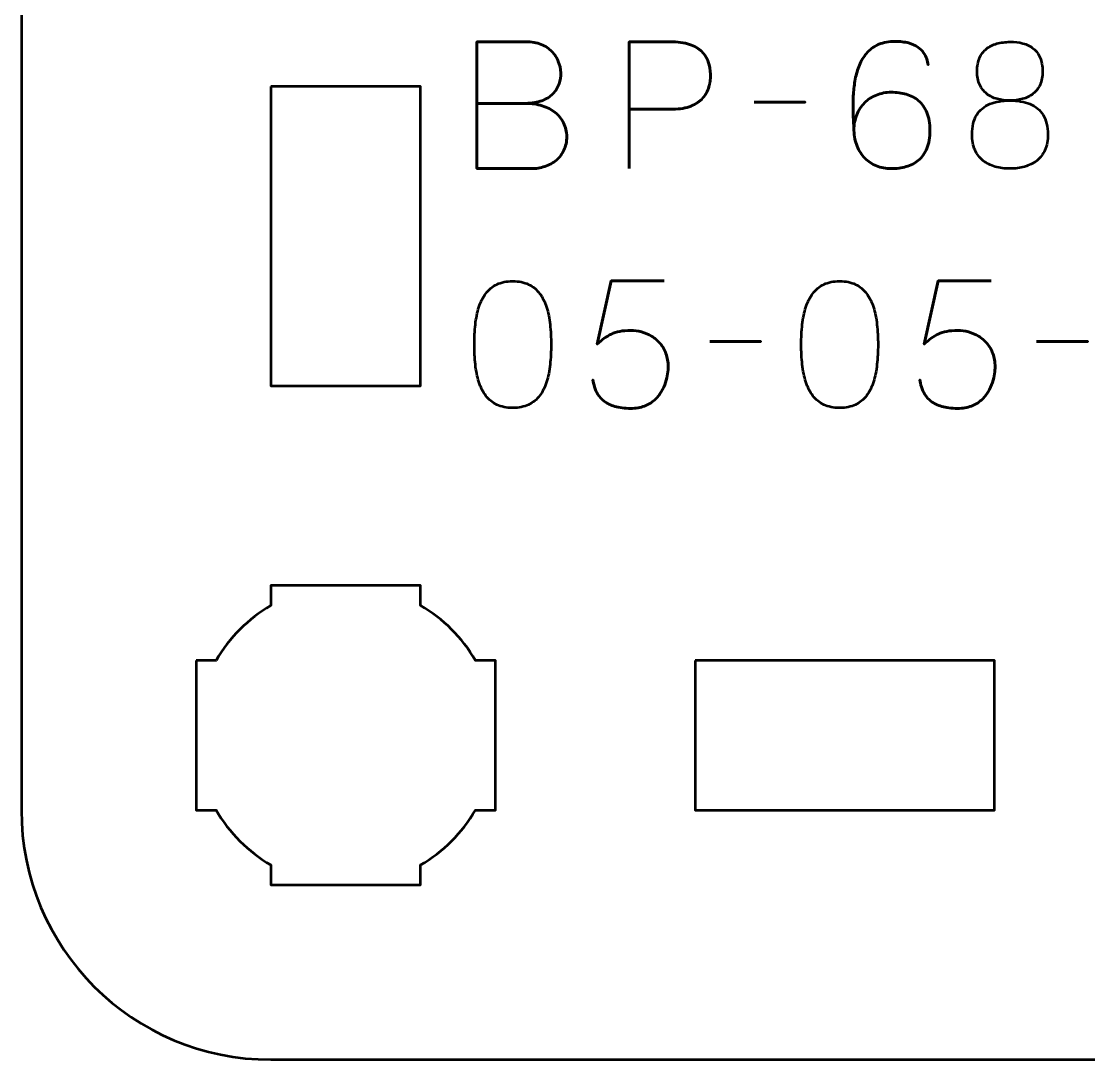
# Model space of a CAD drawing. Header units: centimetres. Extents: x -30.2 to 9.2, y -19.5 to -10.2.
# Drawn here: x -20.15 to -18.011, y -19.5 to -17.42 of the extents above; entities that cross this region are included whole.
import ezdxf

# ---------------------------------------------------------------- set-up
doc = ezdxf.new("R2010")
doc.units = ezdxf.units.CM
doc.header["$MEASUREMENT"] = 0
doc.layers.add('Layer 1', color=7, linetype='Continuous')

msp = doc.modelspace()

# ---------------------------------------------------------------- linework, layer by layer
at = {"layer": 'Layer 1', "lineweight": 53}
msp.add_ellipse((-15.50001, -14.85001), major_axis=(0, 3.25), ratio=1, dxfattribs=at)
for points, knots in [([(-19.64995, -10.19995), (-19.64995, -10.19995), (-11.35005, -10.19995), (-11.35005, -10.19995), (-11.35005, -10.19995), (-11.07305, -10.19995), (-10.84995, -10.42305), (-10.84995, -10.70005), (-10.84995, -10.70005), (-10.84995, -10.70005), (-10.84995, -18.99995), (-10.84995, -18.99995), (-10.84995, -18.99995), (-10.84995, -19.27695), (-11.07305, -19.50005), (-11.35005, -19.50005), (-11.35005, -19.50005), (-11.35005, -19.50005), (-19.64995, -19.50005), (-19.64995, -19.50005), (-19.64995, -19.50005), (-19.92695, -19.50005), (-20.15005, -19.27695), (-20.15005, -18.99995), (-20.15005, -18.99995), (-20.15005, -18.99995), (-20.15005, -10.70005), (-20.15005, -10.70005), (-20.15005, -10.70005), (-20.15005, -10.42305), (-19.92695, -10.19995), (-19.64995, -10.19995)], [0, 0, 0, 0, 0.125, 0.125, 0.125, 0.125, 0.25, 0.25, 0.25, 0.25, 0.375, 0.375, 0.375, 0.375, 0.5, 0.5, 0.5, 0.5, 0.625, 0.625, 0.625, 0.625, 0.75, 0.75, 0.75, 0.75, 0.875, 0.875, 0.875, 0.875, 1, 1, 1, 1]), ([(-19.64995, -17.55), (-19.64995, -17.55), (-19.34995, -17.55), (-19.34995, -17.55), (-19.34995, -17.55), (-19.34995, -17.55), (-19.34995, -18.15), (-19.34995, -18.15), (-19.34995, -18.15), (-19.34995, -18.15), (-19.64995, -18.15), (-19.64995, -18.15), (-19.64995, -18.15), (-19.64995, -18.15), (-19.64995, -17.55), (-19.64995, -17.55)], [0, 0, 0, 0, 0.25, 0.25, 0.25, 0.25, 0.5, 0.5, 0.5, 0.5, 0.75, 0.75, 0.75, 0.75, 1, 1, 1, 1]), ([(-19.80001, -18.69997), (-19.80001, -18.69997), (-19.75981, -18.69997), (-19.75981, -18.69997), (-19.75981, -18.69997), (-19.73348, -18.65445), (-19.69552, -18.61652), (-19.65001, -18.59019), (-19.65001, -18.59019), (-19.65001, -18.59019), (-19.65001, -18.54997), (-19.65001, -18.54997), (-19.65001, -18.54997), (-19.65001, -18.54997), (-19.35001, -18.54997), (-19.35001, -18.54997), (-19.35001, -18.54997), (-19.35001, -18.54997), (-19.35001, -18.59016), (-19.35001, -18.59016), (-19.35001, -18.59016), (-19.30448, -18.61649), (-19.26649, -18.65444), (-19.24013, -18.69997), (-19.24013, -18.69997), (-19.24013, -18.69997), (-19.20001, -18.69997), (-19.20001, -18.69997), (-19.20001, -18.69997), (-19.20001, -18.69997), (-19.20001, -18.84539), (-19.20001, -18.84539), (-19.20001, -18.84539), (-19.20001, -18.84539), (-19.19995, -18.85004), (-19.19995, -18.85004), (-19.19995, -18.85004), (-19.19995, -18.85004), (-19.20001, -18.85468), (-19.20001, -18.85468), (-19.20001, -18.85468), (-19.20001, -18.85468), (-19.20001, -18.99997), (-19.20001, -18.99997), (-19.20001, -18.99997), (-19.20001, -18.99997), (-19.24008, -18.99997), (-19.24008, -18.99997), (-19.24008, -18.99997), (-19.26643, -19.04554), (-19.30443, -19.08355), (-19.35001, -19.10991), (-19.35001, -19.10991), (-19.35001, -19.10991), (-19.35001, -19.14997), (-19.35001, -19.14997), (-19.35001, -19.14997), (-19.35001, -19.14997), (-19.49329, -19.14997), (-19.49329, -19.14997), (-19.49329, -19.14997), (-19.49329, -19.14997), (-19.49996, -19.15005), (-19.49996, -19.15005), (-19.49996, -19.15005), (-19.49996, -19.15005), (-19.50664, -19.14997), (-19.50664, -19.14997), (-19.50664, -19.14997), (-19.50664, -19.14997), (-19.65001, -19.14997), (-19.65001, -19.14997), (-19.65001, -19.14997), (-19.65001, -19.14997), (-19.65001, -19.10987), (-19.65001, -19.10987), (-19.65001, -19.10987), (-19.69555, -19.08351), (-19.73353, -19.04552), (-19.75986, -18.99997), (-19.75986, -18.99997), (-19.75986, -18.99997), (-19.80001, -18.99997), (-19.80001, -18.99997), (-19.80001, -18.99997), (-19.80001, -18.99997), (-19.80001, -18.69997), (-19.80001, -18.69997)], [0, 0, 0, 0, 0.0454545, 0.0454545, 0.0454545, 0.0454545, 0.0909091, 0.0909091, 0.0909091, 0.0909091, 0.1363636, 0.1363636, 0.1363636, 0.1363636, 0.1818182, 0.1818182, 0.1818182, 0.1818182, 0.2272727, 0.2272727, 0.2272727, 0.2272727, 0.2727273, 0.2727273, 0.2727273, 0.2727273, 0.3181818, 0.3181818, 0.3181818, 0.3181818, 0.3636364, 0.3636364, 0.3636364, 0.3636364, 0.4090909, 0.4090909, 0.4090909, 0.4090909, 0.4545455, 0.4545455, 0.4545455, 0.4545455, 0.5, 0.5, 0.5, 0.5, 0.5454545, 0.5454545, 0.5454545, 0.5454545, 0.5909091, 0.5909091, 0.5909091, 0.5909091, 0.6363636, 0.6363636, 0.6363636, 0.6363636, 0.6818182, 0.6818182, 0.6818182, 0.6818182, 0.7272727, 0.7272727, 0.7272727, 0.7272727, 0.7727273, 0.7727273, 0.7727273, 0.7727273, 0.8181818, 0.8181818, 0.8181818, 0.8181818, 0.8636364, 0.8636364, 0.8636364, 0.8636364, 0.9090909, 0.9090909, 0.9090909, 0.9090909, 0.9545455, 0.9545455, 0.9545455, 0.9545455, 1, 1, 1, 1]), ([(-18.8, -18.69995), (-18.8, -18.69995), (-18.2, -18.69995), (-18.2, -18.69995), (-18.2, -18.69995), (-18.2, -18.69995), (-18.2, -18.99995), (-18.2, -18.99995), (-18.2, -18.99995), (-18.2, -18.99995), (-18.8, -18.99995), (-18.8, -18.99995), (-18.8, -18.99995), (-18.8, -18.99995), (-18.8, -18.69995), (-18.8, -18.69995)], [0, 0, 0, 0, 0.25, 0.25, 0.25, 0.25, 0.5, 0.5, 0.5, 0.5, 0.75, 0.75, 0.75, 0.75, 1, 1, 1, 1])]:
    msp.add_open_spline(points, degree=3, knots=knots, dxfattribs=at)
at = {"layer": 'Layer 1', "color": 5, "lineweight": 53}
for points, knots in [([(-19.23732, -17.58389), (-19.23732, -17.58389), (-19.1396, -17.58389), (-19.1396, -17.58389), (-19.1396, -17.58389), (-19.1269, -17.58383), (-19.11608, -17.58207), (-19.10697, -17.5786), (-19.10697, -17.5786), (-19.09791, -17.57519), (-19.09056, -17.57054), (-19.08486, -17.56472), (-19.08486, -17.56472), (-19.07916, -17.5589), (-19.07504, -17.55231), (-19.07245, -17.54502), (-19.07245, -17.54502), (-19.06993, -17.53779), (-19.06875, -17.53027), (-19.06904, -17.5225), (-19.06904, -17.5225), (-19.0694, -17.51474), (-19.07104, -17.50722), (-19.07398, -17.49987), (-19.07398, -17.49987), (-19.07686, -17.49252), (-19.08121, -17.48587), (-19.08692, -17.47994), (-19.08692, -17.47994), (-19.09262, -17.474), (-19.09974, -17.46929), (-19.10838, -17.46582), (-19.10838, -17.46582), (-19.11702, -17.4623), (-19.12719, -17.46047), (-19.13889, -17.46042), (-19.13889, -17.46042), (-19.13889, -17.46042), (-19.23732, -17.46042), (-19.23732, -17.46042), (-19.23732, -17.46042), (-19.23732, -17.46042), (-19.23732, -17.71477), (-19.23732, -17.71477), (-19.23732, -17.71477), (-19.23732, -17.71477), (-19.12902, -17.71477), (-19.12902, -17.71477), (-19.12902, -17.71477), (-19.1189, -17.71477), (-19.1095, -17.7133), (-19.10079, -17.71042), (-19.10079, -17.71042), (-19.09209, -17.70748), (-19.08451, -17.7033), (-19.07792, -17.69772), (-19.07792, -17.69772), (-19.0714, -17.69219), (-19.06628, -17.68549), (-19.06263, -17.67755), (-19.06263, -17.67755), (-19.05899, -17.66961), (-19.05711, -17.66062), (-19.05705, -17.65056), (-19.05705, -17.65056), (-19.05728, -17.64045), (-19.0594, -17.63134), (-19.06346, -17.62316), (-19.06346, -17.62316), (-19.06751, -17.61499), (-19.07316, -17.608), (-19.08045, -17.60212), (-19.08045, -17.60212), (-19.08774, -17.59629), (-19.09644, -17.59177), (-19.10644, -17.58865), (-19.10644, -17.58865), (-19.11643, -17.58553), (-19.12749, -17.58395), (-19.1396, -17.58389), (-19.1396, -17.58389), (-19.12749, -17.58395), (-19.11643, -17.58553), (-19.10644, -17.58865), (-19.10644, -17.58865), (-19.09644, -17.59177), (-19.08774, -17.59629), (-19.08045, -17.60212), (-19.08045, -17.60212), (-19.07316, -17.608), (-19.06751, -17.61499), (-19.06346, -17.62316), (-19.06346, -17.62316), (-19.0594, -17.63134), (-19.05728, -17.64045), (-19.05705, -17.65056), (-19.05705, -17.65056), (-19.05711, -17.66062), (-19.05899, -17.66961), (-19.06263, -17.67755), (-19.06263, -17.67755), (-19.06628, -17.68549), (-19.0714, -17.69219), (-19.07792, -17.69772), (-19.07792, -17.69772), (-19.08451, -17.7033), (-19.09209, -17.70748), (-19.10079, -17.71042), (-19.10079, -17.71042), (-19.1095, -17.7133), (-19.1189, -17.71477), (-19.12902, -17.71477), (-19.12902, -17.71477), (-19.12902, -17.71477), (-19.23732, -17.71477), (-19.23732, -17.71477), (-19.23732, -17.71477), (-19.23732, -17.71477), (-19.23732, -17.46042), (-19.23732, -17.46042), (-19.23732, -17.46042), (-19.23732, -17.46042), (-19.13889, -17.46042), (-19.13889, -17.46042), (-19.13889, -17.46042), (-19.12719, -17.46047), (-19.11702, -17.4623), (-19.10838, -17.46582), (-19.10838, -17.46582), (-19.09974, -17.46929), (-19.09262, -17.474), (-19.08692, -17.47994), (-19.08692, -17.47994), (-19.08121, -17.48587), (-19.07686, -17.49252), (-19.07398, -17.49987), (-19.07398, -17.49987), (-19.07104, -17.50722), (-19.0694, -17.51474), (-19.06904, -17.5225), (-19.06904, -17.5225), (-19.06875, -17.53027), (-19.06993, -17.53779), (-19.07245, -17.54502), (-19.07245, -17.54502), (-19.07504, -17.55231), (-19.07916, -17.5589), (-19.08486, -17.56472), (-19.08486, -17.56472), (-19.09056, -17.57054), (-19.09791, -17.57519), (-19.10697, -17.5786), (-19.10697, -17.5786), (-19.11608, -17.58207), (-19.1269, -17.58383), (-19.1396, -17.58389), (-19.1396, -17.58389), (-19.1396, -17.58389), (-19.23732, -17.58389), (-19.23732, -17.58389)], [0, 0, 0, 0, 0.025, 0.025, 0.025, 0.025, 0.05, 0.05, 0.05, 0.05, 0.075, 0.075, 0.075, 0.075, 0.1, 0.1, 0.1, 0.1, 0.125, 0.125, 0.125, 0.125, 0.15, 0.15, 0.15, 0.15, 0.175, 0.175, 0.175, 0.175, 0.2, 0.2, 0.2, 0.2, 0.225, 0.225, 0.225, 0.225, 0.25, 0.25, 0.25, 0.25, 0.275, 0.275, 0.275, 0.275, 0.3, 0.3, 0.3, 0.3, 0.325, 0.325, 0.325, 0.325, 0.35, 0.35, 0.35, 0.35, 0.375, 0.375, 0.375, 0.375, 0.4, 0.4, 0.4, 0.4, 0.425, 0.425, 0.425, 0.425, 0.45, 0.45, 0.45, 0.45, 0.475, 0.475, 0.475, 0.475, 0.5, 0.5, 0.5, 0.5, 0.525, 0.525, 0.525, 0.525, 0.55, 0.55, 0.55, 0.55, 0.575, 0.575, 0.575, 0.575, 0.6, 0.6, 0.6, 0.6, 0.625, 0.625, 0.625, 0.625, 0.65, 0.65, 0.65, 0.65, 0.675, 0.675, 0.675, 0.675, 0.7, 0.7, 0.7, 0.7, 0.725, 0.725, 0.725, 0.725, 0.75, 0.75, 0.75, 0.75, 0.775, 0.775, 0.775, 0.775, 0.8, 0.8, 0.8, 0.8, 0.825, 0.825, 0.825, 0.825, 0.85, 0.85, 0.85, 0.85, 0.875, 0.875, 0.875, 0.875, 0.9, 0.9, 0.9, 0.9, 0.925, 0.925, 0.925, 0.925, 0.95, 0.95, 0.95, 0.95, 0.975, 0.975, 0.975, 0.975, 1, 1, 1, 1]), ([(-18.93217, -17.71477), (-18.93217, -17.71477), (-18.93217, -17.46042), (-18.93217, -17.46042), (-18.93217, -17.46042), (-18.93217, -17.46042), (-18.85103, -17.46042), (-18.85103, -17.46042), (-18.85103, -17.46042), (-18.8348, -17.46047), (-18.82146, -17.4623), (-18.81093, -17.46582), (-18.81093, -17.46582), (-18.80046, -17.46929), (-18.79223, -17.47412), (-18.78629, -17.48023), (-18.78629, -17.48023), (-18.78036, -17.48629), (-18.77612, -17.49322), (-18.77354, -17.50104), (-18.77354, -17.50104), (-18.77101, -17.50886), (-18.76954, -17.51704), (-18.76919, -17.52568), (-18.76919, -17.52568), (-18.76877, -17.53432), (-18.76977, -17.54279), (-18.77212, -17.55102), (-18.77212, -17.55102), (-18.77454, -17.55925), (-18.77859, -17.56672), (-18.78441, -17.57342), (-18.78441, -17.57342), (-18.79018, -17.58013), (-18.798, -17.58548), (-18.80781, -17.58942), (-18.80781, -17.58942), (-18.81763, -17.59341), (-18.8298, -17.59541), (-18.84433, -17.59553), (-18.84433, -17.59553), (-18.84433, -17.59553), (-18.93217, -17.59553), (-18.93217, -17.59553), (-18.93217, -17.59553), (-18.93217, -17.59553), (-18.84433, -17.59553), (-18.84433, -17.59553), (-18.84433, -17.59553), (-18.8301, -17.59541), (-18.81805, -17.59341), (-18.80828, -17.58942), (-18.80828, -17.58942), (-18.79847, -17.58548), (-18.79065, -17.58013), (-18.78477, -17.57342), (-18.78477, -17.57342), (-18.77895, -17.56672), (-18.77477, -17.55925), (-18.7723, -17.55102), (-18.7723, -17.55102), (-18.76983, -17.54279), (-18.76877, -17.53432), (-18.76919, -17.52568), (-18.76919, -17.52568), (-18.76954, -17.51704), (-18.77101, -17.50886), (-18.77365, -17.50104), (-18.77365, -17.50104), (-18.77624, -17.49322), (-18.78059, -17.48629), (-18.78653, -17.48023), (-18.78653, -17.48023), (-18.79253, -17.47412), (-18.80076, -17.46929), (-18.81122, -17.46582), (-18.81122, -17.46582), (-18.82175, -17.4623), (-18.83498, -17.46047), (-18.85103, -17.46042), (-18.85103, -17.46042), (-18.85103, -17.46042), (-18.93217, -17.46042), (-18.93217, -17.46042), (-18.93217, -17.46042), (-18.93217, -17.46042), (-18.93217, -17.71477), (-18.93217, -17.71477)], [0, 0, 0, 0, 0.0454545, 0.0454545, 0.0454545, 0.0454545, 0.0909091, 0.0909091, 0.0909091, 0.0909091, 0.1363636, 0.1363636, 0.1363636, 0.1363636, 0.1818182, 0.1818182, 0.1818182, 0.1818182, 0.2272727, 0.2272727, 0.2272727, 0.2272727, 0.2727273, 0.2727273, 0.2727273, 0.2727273, 0.3181818, 0.3181818, 0.3181818, 0.3181818, 0.3636364, 0.3636364, 0.3636364, 0.3636364, 0.4090909, 0.4090909, 0.4090909, 0.4090909, 0.4545455, 0.4545455, 0.4545455, 0.4545455, 0.5, 0.5, 0.5, 0.5, 0.5454545, 0.5454545, 0.5454545, 0.5454545, 0.5909091, 0.5909091, 0.5909091, 0.5909091, 0.6363636, 0.6363636, 0.6363636, 0.6363636, 0.6818182, 0.6818182, 0.6818182, 0.6818182, 0.7272727, 0.7272727, 0.7272727, 0.7272727, 0.7727273, 0.7727273, 0.7727273, 0.7727273, 0.8181818, 0.8181818, 0.8181818, 0.8181818, 0.8636364, 0.8636364, 0.8636364, 0.8636364, 0.9090909, 0.9090909, 0.9090909, 0.9090909, 0.9545455, 0.9545455, 0.9545455, 0.9545455, 1, 1, 1, 1]), ([(-18.48167, -17.63822), (-18.48161, -17.62669), (-18.47973, -17.61629), (-18.47597, -17.60688), (-18.47597, -17.60688), (-18.47226, -17.59753), (-18.46703, -17.58947), (-18.46027, -17.58271), (-18.46027, -17.58271), (-18.45356, -17.57601), (-18.44563, -17.57084), (-18.43657, -17.56719), (-18.43657, -17.56719), (-18.42752, -17.56354), (-18.41758, -17.56172), (-18.40688, -17.56166), (-18.40688, -17.56166), (-18.39612, -17.5616), (-18.38607, -17.56296), (-18.37672, -17.56566), (-18.37672, -17.56566), (-18.36737, -17.56831), (-18.3592, -17.57266), (-18.35208, -17.57866), (-18.35208, -17.57866), (-18.34497, -17.58459), (-18.33938, -17.59247), (-18.33538, -17.60229), (-18.33538, -17.60229), (-18.33138, -17.61211), (-18.32933, -17.62405), (-18.32927, -17.63822), (-18.32927, -17.63822), (-18.32933, -17.65239), (-18.33138, -17.66432), (-18.33538, -17.67414), (-18.33538, -17.67414), (-18.33938, -17.68396), (-18.34497, -17.69184), (-18.35208, -17.69778), (-18.35208, -17.69778), (-18.3592, -17.70378), (-18.36737, -17.70813), (-18.37672, -17.71077), (-18.37672, -17.71077), (-18.38607, -17.71348), (-18.39612, -17.71483), (-18.40688, -17.71477), (-18.40688, -17.71477), (-18.41758, -17.71471), (-18.4274, -17.71289), (-18.4364, -17.70924), (-18.4364, -17.70924), (-18.44533, -17.7056), (-18.45309, -17.70042), (-18.45974, -17.69366), (-18.45974, -17.69366), (-18.46638, -17.68696), (-18.47161, -17.6789), (-18.47538, -17.6695), (-18.47538, -17.6695), (-18.4792, -17.66015), (-18.48126, -17.64974), (-18.48167, -17.63822), (-18.48167, -17.63822), (-18.4819, -17.6324), (-18.4822, -17.62546), (-18.48261, -17.6174), (-18.48261, -17.6174), (-18.48302, -17.60929), (-18.48326, -17.60047), (-18.48332, -17.591), (-18.48332, -17.591), (-18.48337, -17.58148), (-18.48308, -17.57166), (-18.48232, -17.5616), (-18.48232, -17.5616), (-18.48161, -17.55149), (-18.4802, -17.54156), (-18.47814, -17.53174), (-18.47814, -17.53174), (-18.47608, -17.52198), (-18.47314, -17.51274), (-18.46926, -17.5041), (-18.46926, -17.5041), (-18.46538, -17.49546), (-18.46038, -17.48781), (-18.45421, -17.48117), (-18.45421, -17.48117), (-18.44798, -17.47453), (-18.44039, -17.46929), (-18.4314, -17.46547), (-18.4314, -17.46547), (-18.4224, -17.46171), (-18.41176, -17.45977), (-18.39947, -17.45971), (-18.39947, -17.45971), (-18.38877, -17.45977), (-18.37972, -17.46083), (-18.37219, -17.46289), (-18.37219, -17.46289), (-18.36466, -17.46494), (-18.35849, -17.46771), (-18.35355, -17.47112), (-18.35355, -17.47112), (-18.34867, -17.47459), (-18.34479, -17.47835), (-18.34197, -17.48252), (-18.34197, -17.48252), (-18.33915, -17.48664), (-18.33703, -17.49081), (-18.33574, -17.49499), (-18.33574, -17.49499), (-18.33438, -17.49916), (-18.3335, -17.50304), (-18.33315, -17.50663), (-18.33315, -17.50663), (-18.3335, -17.50304), (-18.33438, -17.49916), (-18.33574, -17.49499), (-18.33574, -17.49499), (-18.33703, -17.49081), (-18.33915, -17.48664), (-18.34197, -17.48252), (-18.34197, -17.48252), (-18.34479, -17.47835), (-18.34867, -17.47459), (-18.35355, -17.47112), (-18.35355, -17.47112), (-18.35849, -17.46771), (-18.36466, -17.46494), (-18.37219, -17.46289), (-18.37219, -17.46289), (-18.37972, -17.46083), (-18.38877, -17.45977), (-18.39947, -17.45971), (-18.39947, -17.45971), (-18.41176, -17.45977), (-18.4224, -17.46171), (-18.4314, -17.46547), (-18.4314, -17.46547), (-18.44039, -17.46929), (-18.44798, -17.47453), (-18.45421, -17.48117), (-18.45421, -17.48117), (-18.46038, -17.48781), (-18.46538, -17.49546), (-18.46926, -17.5041), (-18.46926, -17.5041), (-18.47314, -17.51274), (-18.47608, -17.52198), (-18.47814, -17.53174), (-18.47814, -17.53174), (-18.4802, -17.54156), (-18.48161, -17.55149), (-18.48232, -17.5616), (-18.48232, -17.5616), (-18.48308, -17.57166), (-18.48337, -17.58148), (-18.48332, -17.591), (-18.48332, -17.591), (-18.48326, -17.60047), (-18.48302, -17.60929), (-18.48261, -17.6174), (-18.48261, -17.6174), (-18.4822, -17.62546), (-18.4819, -17.6324), (-18.48167, -17.63822), (-18.48167, -17.63822), (-18.48126, -17.64974), (-18.4792, -17.66015), (-18.47538, -17.6695), (-18.47538, -17.6695), (-18.47161, -17.6789), (-18.46638, -17.68696), (-18.45974, -17.69366), (-18.45974, -17.69366), (-18.45309, -17.70042), (-18.44533, -17.7056), (-18.4364, -17.70924), (-18.4364, -17.70924), (-18.4274, -17.71289), (-18.41758, -17.71471), (-18.40688, -17.71477), (-18.40688, -17.71477), (-18.39612, -17.71483), (-18.38607, -17.71348), (-18.37672, -17.71077), (-18.37672, -17.71077), (-18.36737, -17.70813), (-18.3592, -17.70378), (-18.35208, -17.69778), (-18.35208, -17.69778), (-18.34497, -17.69184), (-18.33938, -17.68396), (-18.33538, -17.67414), (-18.33538, -17.67414), (-18.33138, -17.66432), (-18.32933, -17.65239), (-18.32927, -17.63822), (-18.32927, -17.63822), (-18.32933, -17.62405), (-18.33138, -17.61211), (-18.33538, -17.60229), (-18.33538, -17.60229), (-18.33938, -17.59247), (-18.34497, -17.58459), (-18.35208, -17.57866), (-18.35208, -17.57866), (-18.3592, -17.57266), (-18.36737, -17.56831), (-18.37672, -17.56566), (-18.37672, -17.56566), (-18.38607, -17.56296), (-18.39612, -17.5616), (-18.40688, -17.56166), (-18.40688, -17.56166), (-18.41758, -17.56172), (-18.42752, -17.56354), (-18.43657, -17.56719), (-18.43657, -17.56719), (-18.44563, -17.57084), (-18.45356, -17.57601), (-18.46027, -17.58271), (-18.46027, -17.58271), (-18.46703, -17.58947), (-18.47226, -17.59753), (-18.47597, -17.60688), (-18.47597, -17.60688), (-18.47973, -17.61629), (-18.48161, -17.62669), (-18.48167, -17.63822)], [0, 0, 0, 0, 0.0172414, 0.0172414, 0.0172414, 0.0172414, 0.0344828, 0.0344828, 0.0344828, 0.0344828, 0.0517241, 0.0517241, 0.0517241, 0.0517241, 0.0689655, 0.0689655, 0.0689655, 0.0689655, 0.0862069, 0.0862069, 0.0862069, 0.0862069, 0.1034483, 0.1034483, 0.1034483, 0.1034483, 0.1206897, 0.1206897, 0.1206897, 0.1206897, 0.137931, 0.137931, 0.137931, 0.137931, 0.1551724, 0.1551724, 0.1551724, 0.1551724, 0.1724138, 0.1724138, 0.1724138, 0.1724138, 0.1896552, 0.1896552, 0.1896552, 0.1896552, 0.2068966, 0.2068966, 0.2068966, 0.2068966, 0.2241379, 0.2241379, 0.2241379, 0.2241379, 0.2413793, 0.2413793, 0.2413793, 0.2413793, 0.2586207, 0.2586207, 0.2586207, 0.2586207, 0.2758621, 0.2758621, 0.2758621, 0.2758621, 0.2931034, 0.2931034, 0.2931034, 0.2931034, 0.3103448, 0.3103448, 0.3103448, 0.3103448, 0.3275862, 0.3275862, 0.3275862, 0.3275862, 0.3448276, 0.3448276, 0.3448276, 0.3448276, 0.362069, 0.362069, 0.362069, 0.362069, 0.3793103, 0.3793103, 0.3793103, 0.3793103, 0.3965517, 0.3965517, 0.3965517, 0.3965517, 0.4137931, 0.4137931, 0.4137931, 0.4137931, 0.4310345, 0.4310345, 0.4310345, 0.4310345, 0.4482759, 0.4482759, 0.4482759, 0.4482759, 0.4655172, 0.4655172, 0.4655172, 0.4655172, 0.4827586, 0.4827586, 0.4827586, 0.4827586, 0.5, 0.5, 0.5, 0.5, 0.5172414, 0.5172414, 0.5172414, 0.5172414, 0.5344828, 0.5344828, 0.5344828, 0.5344828, 0.5517241, 0.5517241, 0.5517241, 0.5517241, 0.5689655, 0.5689655, 0.5689655, 0.5689655, 0.5862069, 0.5862069, 0.5862069, 0.5862069, 0.6034483, 0.6034483, 0.6034483, 0.6034483, 0.6206897, 0.6206897, 0.6206897, 0.6206897, 0.637931, 0.637931, 0.637931, 0.637931, 0.6551724, 0.6551724, 0.6551724, 0.6551724, 0.6724138, 0.6724138, 0.6724138, 0.6724138, 0.6896552, 0.6896552, 0.6896552, 0.6896552, 0.7068966, 0.7068966, 0.7068966, 0.7068966, 0.7241379, 0.7241379, 0.7241379, 0.7241379, 0.7413793, 0.7413793, 0.7413793, 0.7413793, 0.7586207, 0.7586207, 0.7586207, 0.7586207, 0.7758621, 0.7758621, 0.7758621, 0.7758621, 0.7931034, 0.7931034, 0.7931034, 0.7931034, 0.8103448, 0.8103448, 0.8103448, 0.8103448, 0.8275862, 0.8275862, 0.8275862, 0.8275862, 0.8448276, 0.8448276, 0.8448276, 0.8448276, 0.862069, 0.862069, 0.862069, 0.862069, 0.8793103, 0.8793103, 0.8793103, 0.8793103, 0.8965517, 0.8965517, 0.8965517, 0.8965517, 0.9137931, 0.9137931, 0.9137931, 0.9137931, 0.9310345, 0.9310345, 0.9310345, 0.9310345, 0.9482759, 0.9482759, 0.9482759, 0.9482759, 0.9655172, 0.9655172, 0.9655172, 0.9655172, 0.9827586, 0.9827586, 0.9827586, 0.9827586, 1, 1, 1, 1]), ([(-18.1691, -17.57824), (-18.16005, -17.57824), (-18.15158, -17.57719), (-18.14364, -17.57507), (-18.14364, -17.57507), (-18.13576, -17.57289), (-18.12883, -17.56948), (-18.12277, -17.56484), (-18.12277, -17.56484), (-18.11677, -17.56019), (-18.11207, -17.55414), (-18.10866, -17.54667), (-18.10866, -17.54667), (-18.10525, -17.53926), (-18.10354, -17.53027), (-18.10348, -17.51968), (-18.10348, -17.51968), (-18.10354, -17.5091), (-18.10519, -17.50004), (-18.10842, -17.49252), (-18.10842, -17.49252), (-18.11166, -17.48499), (-18.11624, -17.47882), (-18.12212, -17.47406), (-18.12212, -17.47406), (-18.128, -17.46935), (-18.13494, -17.46588), (-18.14294, -17.46371), (-18.14294, -17.46371), (-18.15088, -17.46153), (-18.15964, -17.46059), (-18.1691, -17.46077), (-18.1691, -17.46077), (-18.17857, -17.46089), (-18.18733, -17.46212), (-18.19527, -17.4643), (-18.19527, -17.4643), (-18.20326, -17.46653), (-18.2102, -17.46994), (-18.21608, -17.47459), (-18.21608, -17.47459), (-18.22196, -17.47923), (-18.22655, -17.48529), (-18.22978, -17.49269), (-18.22978, -17.49269), (-18.23301, -17.50016), (-18.23466, -17.5091), (-18.23472, -17.51968), (-18.23472, -17.51968), (-18.23466, -17.53027), (-18.23296, -17.53926), (-18.22955, -17.54667), (-18.22955, -17.54667), (-18.22613, -17.55414), (-18.22143, -17.56019), (-18.21538, -17.56484), (-18.21538, -17.56484), (-18.20938, -17.56948), (-18.20244, -17.57289), (-18.19456, -17.57507), (-18.19456, -17.57507), (-18.18662, -17.57719), (-18.17816, -17.57824), (-18.1691, -17.57824)], [0, 0, 0, 0, 0.0625, 0.0625, 0.0625, 0.0625, 0.125, 0.125, 0.125, 0.125, 0.1875, 0.1875, 0.1875, 0.1875, 0.25, 0.25, 0.25, 0.25, 0.3125, 0.3125, 0.3125, 0.3125, 0.375, 0.375, 0.375, 0.375, 0.4375, 0.4375, 0.4375, 0.4375, 0.5, 0.5, 0.5, 0.5, 0.5625, 0.5625, 0.5625, 0.5625, 0.625, 0.625, 0.625, 0.625, 0.6875, 0.6875, 0.6875, 0.6875, 0.75, 0.75, 0.75, 0.75, 0.8125, 0.8125, 0.8125, 0.8125, 0.875, 0.875, 0.875, 0.875, 0.9375, 0.9375, 0.9375, 0.9375, 1, 1, 1, 1]), ([(-18.1691, -17.57824), (-18.16005, -17.57824), (-18.15158, -17.57719), (-18.14364, -17.57507), (-18.14364, -17.57507), (-18.13576, -17.57289), (-18.12883, -17.56948), (-18.12277, -17.56484), (-18.12277, -17.56484), (-18.11677, -17.56019), (-18.11207, -17.55414), (-18.10866, -17.54667), (-18.10866, -17.54667), (-18.10525, -17.53926), (-18.10354, -17.53027), (-18.10348, -17.51968), (-18.10348, -17.51968), (-18.10354, -17.5091), (-18.10519, -17.50004), (-18.10842, -17.49252), (-18.10842, -17.49252), (-18.11166, -17.48499), (-18.11624, -17.47882), (-18.12212, -17.47406), (-18.12212, -17.47406), (-18.128, -17.46935), (-18.13494, -17.46588), (-18.14294, -17.46371), (-18.14294, -17.46371), (-18.15088, -17.46153), (-18.15964, -17.46059), (-18.1691, -17.46077), (-18.1691, -17.46077), (-18.17857, -17.46089), (-18.18733, -17.46212), (-18.19527, -17.4643), (-18.19527, -17.4643), (-18.20326, -17.46653), (-18.2102, -17.46994), (-18.21608, -17.47459), (-18.21608, -17.47459), (-18.22196, -17.47923), (-18.22655, -17.48529), (-18.22978, -17.49269), (-18.22978, -17.49269), (-18.23301, -17.50016), (-18.23466, -17.5091), (-18.23472, -17.51968), (-18.23472, -17.51968), (-18.23466, -17.53027), (-18.23296, -17.53926), (-18.22955, -17.54667), (-18.22955, -17.54667), (-18.22613, -17.55414), (-18.22143, -17.56019), (-18.21538, -17.56484), (-18.21538, -17.56484), (-18.20938, -17.56948), (-18.20244, -17.57289), (-18.19456, -17.57507), (-18.19456, -17.57507), (-18.18662, -17.57719), (-18.17816, -17.57824), (-18.1691, -17.57824)], [0, 0, 0, 0, 0.0625, 0.0625, 0.0625, 0.0625, 0.125, 0.125, 0.125, 0.125, 0.1875, 0.1875, 0.1875, 0.1875, 0.25, 0.25, 0.25, 0.25, 0.3125, 0.3125, 0.3125, 0.3125, 0.375, 0.375, 0.375, 0.375, 0.4375, 0.4375, 0.4375, 0.4375, 0.5, 0.5, 0.5, 0.5, 0.5625, 0.5625, 0.5625, 0.5625, 0.625, 0.625, 0.625, 0.625, 0.6875, 0.6875, 0.6875, 0.6875, 0.75, 0.75, 0.75, 0.75, 0.8125, 0.8125, 0.8125, 0.8125, 0.875, 0.875, 0.875, 0.875, 0.9375, 0.9375, 0.9375, 0.9375, 1, 1, 1, 1]), ([(-18.1691, -17.71477), (-18.15852, -17.71477), (-18.14864, -17.71354), (-18.13947, -17.71095), (-18.13947, -17.71095), (-18.1303, -17.70836), (-18.12224, -17.7043), (-18.11524, -17.69878), (-18.11524, -17.69878), (-18.10831, -17.69331), (-18.10284, -17.68625), (-18.0989, -17.67755), (-18.0989, -17.67755), (-18.09496, -17.66891), (-18.09296, -17.6585), (-18.0929, -17.64633), (-18.0929, -17.64633), (-18.09302, -17.63016), (-18.09619, -17.61705), (-18.10249, -17.60705), (-18.10249, -17.60705), (-18.10878, -17.597), (-18.1176, -17.58971), (-18.12894, -17.58506), (-18.12894, -17.58506), (-18.14035, -17.58048), (-18.1537, -17.57819), (-18.1691, -17.57824), (-18.1691, -17.57824), (-18.18445, -17.57819), (-18.19785, -17.58048), (-18.20914, -17.58506), (-18.20914, -17.58506), (-18.22049, -17.58971), (-18.22925, -17.597), (-18.23548, -17.60705), (-18.23548, -17.60705), (-18.24172, -17.61705), (-18.24489, -17.63016), (-18.24495, -17.64633), (-18.24495, -17.64633), (-18.24489, -17.6585), (-18.24289, -17.66891), (-18.23895, -17.67755), (-18.23895, -17.67755), (-18.23501, -17.68625), (-18.2296, -17.69331), (-18.22261, -17.69878), (-18.22261, -17.69878), (-18.21567, -17.7043), (-18.20767, -17.70836), (-18.1985, -17.71095), (-18.1985, -17.71095), (-18.18939, -17.71354), (-18.17957, -17.71477), (-18.1691, -17.71477)], [0, 0, 0, 0, 0.0714286, 0.0714286, 0.0714286, 0.0714286, 0.1428571, 0.1428571, 0.1428571, 0.1428571, 0.2142857, 0.2142857, 0.2142857, 0.2142857, 0.2857143, 0.2857143, 0.2857143, 0.2857143, 0.3571429, 0.3571429, 0.3571429, 0.3571429, 0.4285714, 0.4285714, 0.4285714, 0.4285714, 0.5, 0.5, 0.5, 0.5, 0.5714286, 0.5714286, 0.5714286, 0.5714286, 0.6428571, 0.6428571, 0.6428571, 0.6428571, 0.7142857, 0.7142857, 0.7142857, 0.7142857, 0.7857143, 0.7857143, 0.7857143, 0.7857143, 0.8571429, 0.8571429, 0.8571429, 0.8571429, 0.9285714, 0.9285714, 0.9285714, 0.9285714, 1, 1, 1, 1]), ([(-18.1691, -17.71477), (-18.15852, -17.71477), (-18.14864, -17.71354), (-18.13947, -17.71095), (-18.13947, -17.71095), (-18.1303, -17.70836), (-18.12224, -17.7043), (-18.11524, -17.69878), (-18.11524, -17.69878), (-18.10831, -17.69331), (-18.10284, -17.68625), (-18.0989, -17.67755), (-18.0989, -17.67755), (-18.09496, -17.66891), (-18.09296, -17.6585), (-18.0929, -17.64633), (-18.0929, -17.64633), (-18.09302, -17.63016), (-18.09619, -17.61705), (-18.10249, -17.60705), (-18.10249, -17.60705), (-18.10878, -17.597), (-18.1176, -17.58971), (-18.12894, -17.58506), (-18.12894, -17.58506), (-18.14035, -17.58048), (-18.1537, -17.57819), (-18.1691, -17.57824), (-18.1691, -17.57824), (-18.18445, -17.57819), (-18.19785, -17.58048), (-18.20914, -17.58506), (-18.20914, -17.58506), (-18.22049, -17.58971), (-18.22925, -17.597), (-18.23548, -17.60705), (-18.23548, -17.60705), (-18.24172, -17.61705), (-18.24489, -17.63016), (-18.24495, -17.64633), (-18.24495, -17.64633), (-18.24489, -17.6585), (-18.24289, -17.66891), (-18.23895, -17.67755), (-18.23895, -17.67755), (-18.23501, -17.68625), (-18.2296, -17.69331), (-18.22261, -17.69878), (-18.22261, -17.69878), (-18.21567, -17.7043), (-18.20767, -17.70836), (-18.1985, -17.71095), (-18.1985, -17.71095), (-18.18939, -17.71354), (-18.17957, -17.71477), (-18.1691, -17.71477)], [0, 0, 0, 0, 0.0714286, 0.0714286, 0.0714286, 0.0714286, 0.1428571, 0.1428571, 0.1428571, 0.1428571, 0.2142857, 0.2142857, 0.2142857, 0.2142857, 0.2857143, 0.2857143, 0.2857143, 0.2857143, 0.3571429, 0.3571429, 0.3571429, 0.3571429, 0.4285714, 0.4285714, 0.4285714, 0.4285714, 0.5, 0.5, 0.5, 0.5, 0.5714286, 0.5714286, 0.5714286, 0.5714286, 0.6428571, 0.6428571, 0.6428571, 0.6428571, 0.7142857, 0.7142857, 0.7142857, 0.7142857, 0.7857143, 0.7857143, 0.7857143, 0.7857143, 0.8571429, 0.8571429, 0.8571429, 0.8571429, 0.9285714, 0.9285714, 0.9285714, 0.9285714, 1, 1, 1, 1]), ([(-18.6817, -17.58177), (-18.6817, -17.58177), (-18.57904, -17.58177), (-18.57904, -17.58177), (-18.57904, -17.58177), (-18.57904, -17.58177), (-18.6817, -17.58177), (-18.6817, -17.58177)], [0, 0, 0, 0, 0.5, 0.5, 0.5, 0.5, 1, 1, 1, 1]), ([(-19.16536, -18.19419), (-19.15302, -18.19413), (-19.14237, -18.19196), (-19.1335, -18.18772), (-19.1335, -18.18772), (-19.12468, -18.18349), (-19.11733, -18.17743), (-19.11145, -18.16973), (-19.11145, -18.16973), (-19.10563, -18.16197), (-19.10104, -18.1528), (-19.09763, -18.14221), (-19.09763, -18.14221), (-19.09428, -18.13163), (-19.09187, -18.12005), (-19.09052, -18.10735), (-19.09052, -18.10735), (-19.0891, -18.09465), (-19.0884, -18.0813), (-19.08846, -18.06719), (-19.08846, -18.06719), (-19.0884, -18.05314), (-19.0891, -18.03979), (-19.09052, -18.02715), (-19.09052, -18.02715), (-19.09187, -18.01451), (-19.09428, -18.00287), (-19.09763, -17.99228), (-19.09763, -17.99228), (-19.10104, -17.98176), (-19.10563, -17.97259), (-19.11145, -17.96477), (-19.11145, -17.96477), (-19.11733, -17.957), (-19.12468, -17.95095), (-19.1335, -17.94671), (-19.1335, -17.94671), (-19.14237, -17.94242), (-19.15302, -17.94025), (-19.16536, -17.94019), (-19.16536, -17.94019), (-19.17771, -17.94025), (-19.18835, -17.94242), (-19.19723, -17.94671), (-19.19723, -17.94671), (-19.20605, -17.95095), (-19.2134, -17.957), (-19.21928, -17.96477), (-19.21928, -17.96477), (-19.2251, -17.97259), (-19.22969, -17.98176), (-19.2331, -17.99228), (-19.2331, -17.99228), (-19.23645, -18.00287), (-19.23886, -18.01451), (-19.24021, -18.02715), (-19.24021, -18.02715), (-19.24162, -18.03979), (-19.24233, -18.05314), (-19.24227, -18.06719), (-19.24227, -18.06719), (-19.24233, -18.0813), (-19.24162, -18.09465), (-19.24021, -18.10735), (-19.24021, -18.10735), (-19.23886, -18.12005), (-19.23645, -18.13163), (-19.2331, -18.14221), (-19.2331, -18.14221), (-19.22969, -18.1528), (-19.2251, -18.16197), (-19.21928, -18.16973), (-19.21928, -18.16973), (-19.2134, -18.17743), (-19.20605, -18.18349), (-19.19723, -18.18772), (-19.19723, -18.18772), (-19.18835, -18.19196), (-19.17771, -18.19413), (-19.16536, -18.19419)], [0, 0, 0, 0, 0.05, 0.05, 0.05, 0.05, 0.1, 0.1, 0.1, 0.1, 0.15, 0.15, 0.15, 0.15, 0.2, 0.2, 0.2, 0.2, 0.25, 0.25, 0.25, 0.25, 0.3, 0.3, 0.3, 0.3, 0.35, 0.35, 0.35, 0.35, 0.4, 0.4, 0.4, 0.4, 0.45, 0.45, 0.45, 0.45, 0.5, 0.5, 0.5, 0.5, 0.55, 0.55, 0.55, 0.55, 0.6, 0.6, 0.6, 0.6, 0.65, 0.65, 0.65, 0.65, 0.7, 0.7, 0.7, 0.7, 0.75, 0.75, 0.75, 0.75, 0.8, 0.8, 0.8, 0.8, 0.85, 0.85, 0.85, 0.85, 0.9, 0.9, 0.9, 0.9, 0.95, 0.95, 0.95, 0.95, 1, 1, 1, 1]), ([(-19.16536, -18.19419), (-19.15302, -18.19413), (-19.14237, -18.19196), (-19.1335, -18.18772), (-19.1335, -18.18772), (-19.12468, -18.18349), (-19.11733, -18.17743), (-19.11145, -18.16973), (-19.11145, -18.16973), (-19.10563, -18.16197), (-19.10104, -18.1528), (-19.09763, -18.14221), (-19.09763, -18.14221), (-19.09428, -18.13163), (-19.09187, -18.12005), (-19.09052, -18.10735), (-19.09052, -18.10735), (-19.0891, -18.09465), (-19.0884, -18.0813), (-19.08846, -18.06719), (-19.08846, -18.06719), (-19.0884, -18.05314), (-19.0891, -18.03979), (-19.09052, -18.02715), (-19.09052, -18.02715), (-19.09187, -18.01451), (-19.09428, -18.00287), (-19.09763, -17.99228), (-19.09763, -17.99228), (-19.10104, -17.98176), (-19.10563, -17.97259), (-19.11145, -17.96477), (-19.11145, -17.96477), (-19.11733, -17.957), (-19.12468, -17.95095), (-19.1335, -17.94671), (-19.1335, -17.94671), (-19.14237, -17.94242), (-19.15302, -17.94025), (-19.16536, -17.94019), (-19.16536, -17.94019), (-19.17771, -17.94025), (-19.18835, -17.94242), (-19.19723, -17.94671), (-19.19723, -17.94671), (-19.20605, -17.95095), (-19.2134, -17.957), (-19.21928, -17.96477), (-19.21928, -17.96477), (-19.2251, -17.97259), (-19.22969, -17.98176), (-19.2331, -17.99228), (-19.2331, -17.99228), (-19.23645, -18.00287), (-19.23886, -18.01451), (-19.24021, -18.02715), (-19.24021, -18.02715), (-19.24162, -18.03979), (-19.24233, -18.05314), (-19.24227, -18.06719), (-19.24227, -18.06719), (-19.24233, -18.0813), (-19.24162, -18.09465), (-19.24021, -18.10735), (-19.24021, -18.10735), (-19.23886, -18.12005), (-19.23645, -18.13163), (-19.2331, -18.14221), (-19.2331, -18.14221), (-19.22969, -18.1528), (-19.2251, -18.16197), (-19.21928, -18.16973), (-19.21928, -18.16973), (-19.2134, -18.17743), (-19.20605, -18.18349), (-19.19723, -18.18772), (-19.19723, -18.18772), (-19.18835, -18.19196), (-19.17771, -18.19413), (-19.16536, -18.19419)], [0, 0, 0, 0, 0.05, 0.05, 0.05, 0.05, 0.1, 0.1, 0.1, 0.1, 0.15, 0.15, 0.15, 0.15, 0.2, 0.2, 0.2, 0.2, 0.25, 0.25, 0.25, 0.25, 0.3, 0.3, 0.3, 0.3, 0.35, 0.35, 0.35, 0.35, 0.4, 0.4, 0.4, 0.4, 0.45, 0.45, 0.45, 0.45, 0.5, 0.5, 0.5, 0.5, 0.55, 0.55, 0.55, 0.55, 0.6, 0.6, 0.6, 0.6, 0.65, 0.65, 0.65, 0.65, 0.7, 0.7, 0.7, 0.7, 0.75, 0.75, 0.75, 0.75, 0.8, 0.8, 0.8, 0.8, 0.85, 0.85, 0.85, 0.85, 0.9, 0.9, 0.9, 0.9, 0.95, 0.95, 0.95, 0.95, 1, 1, 1, 1]), ([(-18.86197, -17.93984), (-18.86197, -17.93984), (-18.96781, -17.93984), (-18.96781, -17.93984), (-18.96781, -17.93984), (-18.96781, -17.93984), (-18.99603, -18.06613), (-18.99603, -18.06613), (-18.99603, -18.06613), (-18.99109, -18.0619), (-18.98639, -18.05808), (-18.98186, -18.05472), (-18.98186, -18.05472), (-18.97739, -18.05137), (-18.97269, -18.04855), (-18.96769, -18.0462), (-18.96769, -18.0462), (-18.96275, -18.04385), (-18.95711, -18.04208), (-18.95076, -18.04085), (-18.95076, -18.04085), (-18.94447, -18.03961), (-18.93694, -18.03897), (-18.9283, -18.03897), (-18.9283, -18.03897), (-18.92124, -18.03897), (-18.91419, -18.03991), (-18.90713, -18.04185), (-18.90713, -18.04185), (-18.90007, -18.04373), (-18.89337, -18.04661), (-18.88702, -18.05043), (-18.88702, -18.05043), (-18.88061, -18.05431), (-18.87497, -18.05913), (-18.87003, -18.06495), (-18.87003, -18.06495), (-18.86503, -18.07078), (-18.86109, -18.0776), (-18.85827, -18.08542), (-18.85827, -18.08542), (-18.85539, -18.09324), (-18.85392, -18.10211), (-18.85386, -18.11199), (-18.85386, -18.11199), (-18.8538, -18.11564), (-18.85421, -18.12022), (-18.85504, -18.12563), (-18.85504, -18.12563), (-18.8558, -18.13104), (-18.85721, -18.13692), (-18.85921, -18.14315), (-18.85921, -18.14315), (-18.86121, -18.14939), (-18.86403, -18.15556), (-18.86762, -18.16168), (-18.86762, -18.16168), (-18.8712, -18.16779), (-18.87579, -18.17338), (-18.88132, -18.17843), (-18.88132, -18.17843), (-18.88684, -18.18349), (-18.89355, -18.18755), (-18.90137, -18.1906), (-18.90137, -18.1906), (-18.90925, -18.1936), (-18.91848, -18.19519), (-18.929, -18.19525), (-18.929, -18.19525), (-18.94158, -18.19519), (-18.95217, -18.19384), (-18.96075, -18.19131), (-18.96075, -18.19131), (-18.96934, -18.18872), (-18.97633, -18.18537), (-18.98174, -18.18114), (-18.98174, -18.18114), (-18.98721, -18.1769), (-18.99144, -18.17226), (-18.9945, -18.1672), (-18.9945, -18.1672), (-18.99756, -18.16215), (-18.99985, -18.15709), (-19.00138, -18.15203), (-19.00138, -18.15203), (-19.00291, -18.14698), (-19.00409, -18.14233), (-19.00485, -18.1381), (-19.00485, -18.1381), (-19.00409, -18.14233), (-19.00291, -18.14698), (-19.00138, -18.15203), (-19.00138, -18.15203), (-18.99985, -18.15709), (-18.99756, -18.16215), (-18.9945, -18.1672), (-18.9945, -18.1672), (-18.99144, -18.17226), (-18.98721, -18.1769), (-18.98174, -18.18114), (-18.98174, -18.18114), (-18.97633, -18.18537), (-18.96934, -18.18872), (-18.96075, -18.19131), (-18.96075, -18.19131), (-18.95217, -18.19384), (-18.94158, -18.19519), (-18.929, -18.19525), (-18.929, -18.19525), (-18.91848, -18.19519), (-18.90925, -18.1936), (-18.90137, -18.1906), (-18.90137, -18.1906), (-18.89355, -18.18755), (-18.88684, -18.18349), (-18.88132, -18.17843), (-18.88132, -18.17843), (-18.87579, -18.17338), (-18.8712, -18.16779), (-18.86762, -18.16168), (-18.86762, -18.16168), (-18.86403, -18.15556), (-18.86121, -18.14939), (-18.85921, -18.14315), (-18.85921, -18.14315), (-18.85721, -18.13692), (-18.8558, -18.13104), (-18.85504, -18.12563), (-18.85504, -18.12563), (-18.85421, -18.12022), (-18.8538, -18.11564), (-18.85386, -18.11199), (-18.85386, -18.11199), (-18.85392, -18.10211), (-18.85539, -18.09324), (-18.85827, -18.08542), (-18.85827, -18.08542), (-18.86109, -18.0776), (-18.86503, -18.07078), (-18.87003, -18.06495), (-18.87003, -18.06495), (-18.87497, -18.05913), (-18.88061, -18.05431), (-18.88702, -18.05043), (-18.88702, -18.05043), (-18.89337, -18.04661), (-18.90007, -18.04373), (-18.90713, -18.04185), (-18.90713, -18.04185), (-18.91419, -18.03991), (-18.92124, -18.03897), (-18.9283, -18.03897), (-18.9283, -18.03897), (-18.93694, -18.03897), (-18.94447, -18.03961), (-18.95076, -18.04085), (-18.95076, -18.04085), (-18.95711, -18.04208), (-18.96275, -18.04385), (-18.96769, -18.0462), (-18.96769, -18.0462), (-18.97269, -18.04855), (-18.97739, -18.05137), (-18.98186, -18.05472), (-18.98186, -18.05472), (-18.98639, -18.05808), (-18.99109, -18.0619), (-18.99603, -18.06613), (-18.99603, -18.06613), (-18.99603, -18.06613), (-18.96781, -17.93984), (-18.96781, -17.93984), (-18.96781, -17.93984), (-18.96781, -17.93984), (-18.86197, -17.93984), (-18.86197, -17.93984)], [0, 0, 0, 0, 0.0227273, 0.0227273, 0.0227273, 0.0227273, 0.0454545, 0.0454545, 0.0454545, 0.0454545, 0.0681818, 0.0681818, 0.0681818, 0.0681818, 0.0909091, 0.0909091, 0.0909091, 0.0909091, 0.1136364, 0.1136364, 0.1136364, 0.1136364, 0.1363636, 0.1363636, 0.1363636, 0.1363636, 0.1590909, 0.1590909, 0.1590909, 0.1590909, 0.1818182, 0.1818182, 0.1818182, 0.1818182, 0.2045455, 0.2045455, 0.2045455, 0.2045455, 0.2272727, 0.2272727, 0.2272727, 0.2272727, 0.25, 0.25, 0.25, 0.25, 0.2727273, 0.2727273, 0.2727273, 0.2727273, 0.2954545, 0.2954545, 0.2954545, 0.2954545, 0.3181818, 0.3181818, 0.3181818, 0.3181818, 0.3409091, 0.3409091, 0.3409091, 0.3409091, 0.3636364, 0.3636364, 0.3636364, 0.3636364, 0.3863636, 0.3863636, 0.3863636, 0.3863636, 0.4090909, 0.4090909, 0.4090909, 0.4090909, 0.4318182, 0.4318182, 0.4318182, 0.4318182, 0.4545455, 0.4545455, 0.4545455, 0.4545455, 0.4772727, 0.4772727, 0.4772727, 0.4772727, 0.5, 0.5, 0.5, 0.5, 0.5227273, 0.5227273, 0.5227273, 0.5227273, 0.5454545, 0.5454545, 0.5454545, 0.5454545, 0.5681818, 0.5681818, 0.5681818, 0.5681818, 0.5909091, 0.5909091, 0.5909091, 0.5909091, 0.6136364, 0.6136364, 0.6136364, 0.6136364, 0.6363636, 0.6363636, 0.6363636, 0.6363636, 0.6590909, 0.6590909, 0.6590909, 0.6590909, 0.6818182, 0.6818182, 0.6818182, 0.6818182, 0.7045455, 0.7045455, 0.7045455, 0.7045455, 0.7272727, 0.7272727, 0.7272727, 0.7272727, 0.75, 0.75, 0.75, 0.75, 0.7727273, 0.7727273, 0.7727273, 0.7727273, 0.7954545, 0.7954545, 0.7954545, 0.7954545, 0.8181818, 0.8181818, 0.8181818, 0.8181818, 0.8409091, 0.8409091, 0.8409091, 0.8409091, 0.8636364, 0.8636364, 0.8636364, 0.8636364, 0.8863636, 0.8863636, 0.8863636, 0.8863636, 0.9090909, 0.9090909, 0.9090909, 0.9090909, 0.9318182, 0.9318182, 0.9318182, 0.9318182, 0.9545455, 0.9545455, 0.9545455, 0.9545455, 0.9772727, 0.9772727, 0.9772727, 0.9772727, 1, 1, 1, 1]), ([(-18.51024, -18.19419), (-18.4979, -18.19413), (-18.48725, -18.19196), (-18.47838, -18.18772), (-18.47838, -18.18772), (-18.46956, -18.18349), (-18.46221, -18.17743), (-18.45633, -18.16973), (-18.45633, -18.16973), (-18.45051, -18.16197), (-18.44592, -18.1528), (-18.44251, -18.14221), (-18.44251, -18.14221), (-18.43916, -18.13163), (-18.43675, -18.12005), (-18.4354, -18.10735), (-18.4354, -18.10735), (-18.43398, -18.09465), (-18.43328, -18.0813), (-18.43334, -18.06719), (-18.43334, -18.06719), (-18.43328, -18.05314), (-18.43398, -18.03979), (-18.4354, -18.02715), (-18.4354, -18.02715), (-18.43675, -18.01451), (-18.43916, -18.00287), (-18.44251, -17.99228), (-18.44251, -17.99228), (-18.44592, -17.98176), (-18.45051, -17.97259), (-18.45633, -17.96477), (-18.45633, -17.96477), (-18.46221, -17.957), (-18.46956, -17.95095), (-18.47838, -17.94671), (-18.47838, -17.94671), (-18.48725, -17.94242), (-18.4979, -17.94025), (-18.51024, -17.94019), (-18.51024, -17.94019), (-18.52259, -17.94025), (-18.53323, -17.94242), (-18.54211, -17.94671), (-18.54211, -17.94671), (-18.55093, -17.95095), (-18.55828, -17.957), (-18.56416, -17.96477), (-18.56416, -17.96477), (-18.56998, -17.97259), (-18.57457, -17.98176), (-18.57798, -17.99228), (-18.57798, -17.99228), (-18.58133, -18.00287), (-18.58374, -18.01451), (-18.58509, -18.02715), (-18.58509, -18.02715), (-18.5865, -18.03979), (-18.58721, -18.05314), (-18.58715, -18.06719), (-18.58715, -18.06719), (-18.58721, -18.0813), (-18.5865, -18.09465), (-18.58509, -18.10735), (-18.58509, -18.10735), (-18.58374, -18.12005), (-18.58133, -18.13163), (-18.57798, -18.14221), (-18.57798, -18.14221), (-18.57457, -18.1528), (-18.56998, -18.16197), (-18.56416, -18.16973), (-18.56416, -18.16973), (-18.55828, -18.17743), (-18.55093, -18.18349), (-18.54211, -18.18772), (-18.54211, -18.18772), (-18.53323, -18.19196), (-18.52259, -18.19413), (-18.51024, -18.19419)], [0, 0, 0, 0, 0.05, 0.05, 0.05, 0.05, 0.1, 0.1, 0.1, 0.1, 0.15, 0.15, 0.15, 0.15, 0.2, 0.2, 0.2, 0.2, 0.25, 0.25, 0.25, 0.25, 0.3, 0.3, 0.3, 0.3, 0.35, 0.35, 0.35, 0.35, 0.4, 0.4, 0.4, 0.4, 0.45, 0.45, 0.45, 0.45, 0.5, 0.5, 0.5, 0.5, 0.55, 0.55, 0.55, 0.55, 0.6, 0.6, 0.6, 0.6, 0.65, 0.65, 0.65, 0.65, 0.7, 0.7, 0.7, 0.7, 0.75, 0.75, 0.75, 0.75, 0.8, 0.8, 0.8, 0.8, 0.85, 0.85, 0.85, 0.85, 0.9, 0.9, 0.9, 0.9, 0.95, 0.95, 0.95, 0.95, 1, 1, 1, 1]), ([(-18.51024, -18.19419), (-18.4979, -18.19413), (-18.48725, -18.19196), (-18.47838, -18.18772), (-18.47838, -18.18772), (-18.46956, -18.18349), (-18.46221, -18.17743), (-18.45633, -18.16973), (-18.45633, -18.16973), (-18.45051, -18.16197), (-18.44592, -18.1528), (-18.44251, -18.14221), (-18.44251, -18.14221), (-18.43916, -18.13163), (-18.43675, -18.12005), (-18.4354, -18.10735), (-18.4354, -18.10735), (-18.43398, -18.09465), (-18.43328, -18.0813), (-18.43334, -18.06719), (-18.43334, -18.06719), (-18.43328, -18.05314), (-18.43398, -18.03979), (-18.4354, -18.02715), (-18.4354, -18.02715), (-18.43675, -18.01451), (-18.43916, -18.00287), (-18.44251, -17.99228), (-18.44251, -17.99228), (-18.44592, -17.98176), (-18.45051, -17.97259), (-18.45633, -17.96477), (-18.45633, -17.96477), (-18.46221, -17.957), (-18.46956, -17.95095), (-18.47838, -17.94671), (-18.47838, -17.94671), (-18.48725, -17.94242), (-18.4979, -17.94025), (-18.51024, -17.94019), (-18.51024, -17.94019), (-18.52259, -17.94025), (-18.53323, -17.94242), (-18.54211, -17.94671), (-18.54211, -17.94671), (-18.55093, -17.95095), (-18.55828, -17.957), (-18.56416, -17.96477), (-18.56416, -17.96477), (-18.56998, -17.97259), (-18.57457, -17.98176), (-18.57798, -17.99228), (-18.57798, -17.99228), (-18.58133, -18.00287), (-18.58374, -18.01451), (-18.58509, -18.02715), (-18.58509, -18.02715), (-18.5865, -18.03979), (-18.58721, -18.05314), (-18.58715, -18.06719), (-18.58715, -18.06719), (-18.58721, -18.0813), (-18.5865, -18.09465), (-18.58509, -18.10735), (-18.58509, -18.10735), (-18.58374, -18.12005), (-18.58133, -18.13163), (-18.57798, -18.14221), (-18.57798, -18.14221), (-18.57457, -18.1528), (-18.56998, -18.16197), (-18.56416, -18.16973), (-18.56416, -18.16973), (-18.55828, -18.17743), (-18.55093, -18.18349), (-18.54211, -18.18772), (-18.54211, -18.18772), (-18.53323, -18.19196), (-18.52259, -18.19413), (-18.51024, -18.19419)], [0, 0, 0, 0, 0.05, 0.05, 0.05, 0.05, 0.1, 0.1, 0.1, 0.1, 0.15, 0.15, 0.15, 0.15, 0.2, 0.2, 0.2, 0.2, 0.25, 0.25, 0.25, 0.25, 0.3, 0.3, 0.3, 0.3, 0.35, 0.35, 0.35, 0.35, 0.4, 0.4, 0.4, 0.4, 0.45, 0.45, 0.45, 0.45, 0.5, 0.5, 0.5, 0.5, 0.55, 0.55, 0.55, 0.55, 0.6, 0.6, 0.6, 0.6, 0.65, 0.65, 0.65, 0.65, 0.7, 0.7, 0.7, 0.7, 0.75, 0.75, 0.75, 0.75, 0.8, 0.8, 0.8, 0.8, 0.85, 0.85, 0.85, 0.85, 0.9, 0.9, 0.9, 0.9, 0.95, 0.95, 0.95, 0.95, 1, 1, 1, 1]), ([(-18.20685, -17.93984), (-18.20685, -17.93984), (-18.31269, -17.93984), (-18.31269, -17.93984), (-18.31269, -17.93984), (-18.31269, -17.93984), (-18.34091, -18.06613), (-18.34091, -18.06613), (-18.34091, -18.06613), (-18.33597, -18.0619), (-18.33127, -18.05808), (-18.32674, -18.05472), (-18.32674, -18.05472), (-18.32227, -18.05137), (-18.31757, -18.04855), (-18.31257, -18.0462), (-18.31257, -18.0462), (-18.30763, -18.04385), (-18.30199, -18.04208), (-18.29564, -18.04085), (-18.29564, -18.04085), (-18.28935, -18.03961), (-18.28182, -18.03897), (-18.27318, -18.03897), (-18.27318, -18.03897), (-18.26612, -18.03897), (-18.25907, -18.03991), (-18.25201, -18.04185), (-18.25201, -18.04185), (-18.24495, -18.04373), (-18.23825, -18.04661), (-18.2319, -18.05043), (-18.2319, -18.05043), (-18.22549, -18.05431), (-18.21985, -18.05913), (-18.21491, -18.06495), (-18.21491, -18.06495), (-18.20991, -18.07078), (-18.20597, -18.0776), (-18.20315, -18.08542), (-18.20315, -18.08542), (-18.20027, -18.09324), (-18.1988, -18.10211), (-18.19874, -18.11199), (-18.19874, -18.11199), (-18.19868, -18.11564), (-18.19909, -18.12022), (-18.19992, -18.12563), (-18.19992, -18.12563), (-18.20068, -18.13104), (-18.20209, -18.13692), (-18.20409, -18.14315), (-18.20409, -18.14315), (-18.20609, -18.14939), (-18.20891, -18.15556), (-18.2125, -18.16168), (-18.2125, -18.16168), (-18.21608, -18.16779), (-18.22067, -18.17338), (-18.2262, -18.17843), (-18.2262, -18.17843), (-18.23172, -18.18349), (-18.23843, -18.18755), (-18.24625, -18.1906), (-18.24625, -18.1906), (-18.25413, -18.1936), (-18.26336, -18.19519), (-18.27388, -18.19525), (-18.27388, -18.19525), (-18.28646, -18.19519), (-18.29705, -18.19384), (-18.30563, -18.19131), (-18.30563, -18.19131), (-18.31422, -18.18872), (-18.32121, -18.18537), (-18.32662, -18.18114), (-18.32662, -18.18114), (-18.33209, -18.1769), (-18.33632, -18.17226), (-18.33938, -18.1672), (-18.33938, -18.1672), (-18.34244, -18.16215), (-18.34473, -18.15709), (-18.34626, -18.15203), (-18.34626, -18.15203), (-18.34779, -18.14698), (-18.34897, -18.14233), (-18.34973, -18.1381), (-18.34973, -18.1381), (-18.34897, -18.14233), (-18.34779, -18.14698), (-18.34626, -18.15203), (-18.34626, -18.15203), (-18.34473, -18.15709), (-18.34244, -18.16215), (-18.33938, -18.1672), (-18.33938, -18.1672), (-18.33632, -18.17226), (-18.33209, -18.1769), (-18.32662, -18.18114), (-18.32662, -18.18114), (-18.32121, -18.18537), (-18.31422, -18.18872), (-18.30563, -18.19131), (-18.30563, -18.19131), (-18.29705, -18.19384), (-18.28646, -18.19519), (-18.27388, -18.19525), (-18.27388, -18.19525), (-18.26336, -18.19519), (-18.25413, -18.1936), (-18.24625, -18.1906), (-18.24625, -18.1906), (-18.23843, -18.18755), (-18.23172, -18.18349), (-18.2262, -18.17843), (-18.2262, -18.17843), (-18.22067, -18.17338), (-18.21608, -18.16779), (-18.2125, -18.16168), (-18.2125, -18.16168), (-18.20891, -18.15556), (-18.20609, -18.14939), (-18.20409, -18.14315), (-18.20409, -18.14315), (-18.20209, -18.13692), (-18.20068, -18.13104), (-18.19992, -18.12563), (-18.19992, -18.12563), (-18.19909, -18.12022), (-18.19868, -18.11564), (-18.19874, -18.11199), (-18.19874, -18.11199), (-18.1988, -18.10211), (-18.20027, -18.09324), (-18.20315, -18.08542), (-18.20315, -18.08542), (-18.20597, -18.0776), (-18.20991, -18.07078), (-18.21491, -18.06495), (-18.21491, -18.06495), (-18.21985, -18.05913), (-18.22549, -18.05431), (-18.2319, -18.05043), (-18.2319, -18.05043), (-18.23825, -18.04661), (-18.24495, -18.04373), (-18.25201, -18.04185), (-18.25201, -18.04185), (-18.25907, -18.03991), (-18.26612, -18.03897), (-18.27318, -18.03897), (-18.27318, -18.03897), (-18.28182, -18.03897), (-18.28935, -18.03961), (-18.29564, -18.04085), (-18.29564, -18.04085), (-18.30199, -18.04208), (-18.30763, -18.04385), (-18.31257, -18.0462), (-18.31257, -18.0462), (-18.31757, -18.04855), (-18.32227, -18.05137), (-18.32674, -18.05472), (-18.32674, -18.05472), (-18.33127, -18.05808), (-18.33597, -18.0619), (-18.34091, -18.06613), (-18.34091, -18.06613), (-18.34091, -18.06613), (-18.31269, -17.93984), (-18.31269, -17.93984), (-18.31269, -17.93984), (-18.31269, -17.93984), (-18.20685, -17.93984), (-18.20685, -17.93984)], [0, 0, 0, 0, 0.0227273, 0.0227273, 0.0227273, 0.0227273, 0.0454545, 0.0454545, 0.0454545, 0.0454545, 0.0681818, 0.0681818, 0.0681818, 0.0681818, 0.0909091, 0.0909091, 0.0909091, 0.0909091, 0.1136364, 0.1136364, 0.1136364, 0.1136364, 0.1363636, 0.1363636, 0.1363636, 0.1363636, 0.1590909, 0.1590909, 0.1590909, 0.1590909, 0.1818182, 0.1818182, 0.1818182, 0.1818182, 0.2045455, 0.2045455, 0.2045455, 0.2045455, 0.2272727, 0.2272727, 0.2272727, 0.2272727, 0.25, 0.25, 0.25, 0.25, 0.2727273, 0.2727273, 0.2727273, 0.2727273, 0.2954545, 0.2954545, 0.2954545, 0.2954545, 0.3181818, 0.3181818, 0.3181818, 0.3181818, 0.3409091, 0.3409091, 0.3409091, 0.3409091, 0.3636364, 0.3636364, 0.3636364, 0.3636364, 0.3863636, 0.3863636, 0.3863636, 0.3863636, 0.4090909, 0.4090909, 0.4090909, 0.4090909, 0.4318182, 0.4318182, 0.4318182, 0.4318182, 0.4545455, 0.4545455, 0.4545455, 0.4545455, 0.4772727, 0.4772727, 0.4772727, 0.4772727, 0.5, 0.5, 0.5, 0.5, 0.5227273, 0.5227273, 0.5227273, 0.5227273, 0.5454545, 0.5454545, 0.5454545, 0.5454545, 0.5681818, 0.5681818, 0.5681818, 0.5681818, 0.5909091, 0.5909091, 0.5909091, 0.5909091, 0.6136364, 0.6136364, 0.6136364, 0.6136364, 0.6363636, 0.6363636, 0.6363636, 0.6363636, 0.6590909, 0.6590909, 0.6590909, 0.6590909, 0.6818182, 0.6818182, 0.6818182, 0.6818182, 0.7045455, 0.7045455, 0.7045455, 0.7045455, 0.7272727, 0.7272727, 0.7272727, 0.7272727, 0.75, 0.75, 0.75, 0.75, 0.7727273, 0.7727273, 0.7727273, 0.7727273, 0.7954545, 0.7954545, 0.7954545, 0.7954545, 0.8181818, 0.8181818, 0.8181818, 0.8181818, 0.8409091, 0.8409091, 0.8409091, 0.8409091, 0.8636364, 0.8636364, 0.8636364, 0.8636364, 0.8863636, 0.8863636, 0.8863636, 0.8863636, 0.9090909, 0.9090909, 0.9090909, 0.9090909, 0.9318182, 0.9318182, 0.9318182, 0.9318182, 0.9545455, 0.9545455, 0.9545455, 0.9545455, 0.9772727, 0.9772727, 0.9772727, 0.9772727, 1, 1, 1, 1]), ([(-18.7706, -18.06119), (-18.7706, -18.06119), (-18.66794, -18.06119), (-18.66794, -18.06119), (-18.66794, -18.06119), (-18.66794, -18.06119), (-18.7706, -18.06119), (-18.7706, -18.06119)], [0, 0, 0, 0, 0.5, 0.5, 0.5, 0.5, 1, 1, 1, 1]), ([(-18.11548, -18.06119), (-18.11548, -18.06119), (-18.01282, -18.06119), (-18.01282, -18.06119), (-18.01282, -18.06119), (-18.01282, -18.06119), (-18.11548, -18.06119), (-18.11548, -18.06119)], [0, 0, 0, 0, 0.5, 0.5, 0.5, 0.5, 1, 1, 1, 1])]:
    msp.add_open_spline(points, degree=3, knots=knots, dxfattribs=at)

doc.saveas('drawing.dxf')
